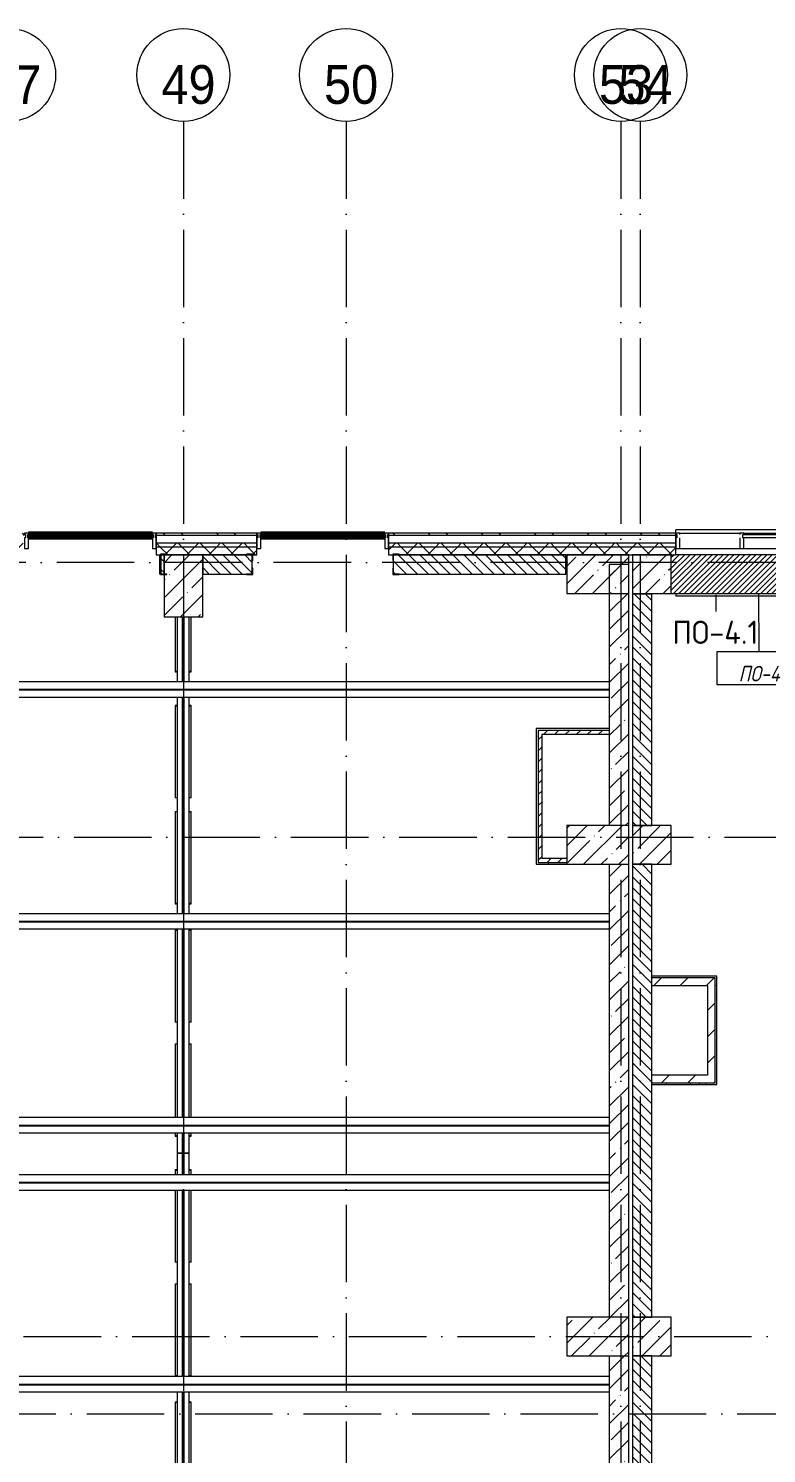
# Model space of a CAD drawing. Header units: millimetres. Extents: x -6467 to 106027, y -7090 to 195095.
# Drawn here: x 67059 to 76588, y 176682 to 195095 of the extents above; entities that cross this region are included whole.
import ezdxf

# ---------------------------------------------------------------- set-up
doc = ezdxf.new("R2010")
doc.units = ezdxf.units.MM
doc.linetypes.add('50_200_ШТРИХ_1Т_ш5_п1_п1_', pattern=[1400, 1000, -200, 0, -200])
for name, color, linetype, lineweight in [('A-DETL-1', 7, 'Continuous', 50), ('A-FLOR', 7, 'Continuous', 9), ('A-FLOR-IDEN', 7, 'Continuous', 9), ('A-GLAZ', 7, 'Continuous', 5), ('A-GLAZ-CWMG', 7, 'Continuous', 9), ('A-GLAZ-CWMG-1', 7, 'Continuous', 20), ('A-WALL', 7, 'Continuous', 5), ('A-WALL-FNSH-1', 7, 'Continuous', 5), ('A-WALL-IDEN', 7, 'Continuous', 9), ('I-WALL', 7, 'Continuous', 5), ('S-BEAM', 7, 'Continuous', 9), ('S-BEAM-1', 7, 'Continuous', 5), ('S-COLS', 7, 'Continuous', 9), ('S-COLS-1', 7, 'Continuous', 5)]:
    doc.layers.add(name, color=color, linetype=linetype, lineweight=lineweight)
for name, color, linetype, lineweight, true_color in [('A-FLOR-PATT-1', 7, 'Continuous', 5, 0xd61c12), ('A-GENM-1', 7, 'Continuous', 9, 0xaaaaaa), ('A-GENM-2', 7, 'Continuous', 20, 0xaaaaaa), ('A-WALL-2', 7, 'Continuous', 5, 0xaaaaaa), ('I-WALL-1', 7, 'Continuous', 5, 0x787878), ('Оси-1', 7, 'Continuous', 20, 0xaaaaaa), ('Оси-2', 7, 'Continuous', 9, 0xaaaaaa), ('Оси-3', 7, '50_200_ШТРИХ_1Т_ш5_п1_п1_', 9, 0xaaaaaa)]:
    doc.layers.add(name, color=color, linetype=linetype, lineweight=lineweight, true_color=true_color)
doc.styles.add('Arial', font='arial.ttf', dxfattribs={"width": 0.9, "height": 500})
doc.styles.add('GOST Common', font='', dxfattribs={"height": 300})
doc.styles.add('GOST Common_I', font='', dxfattribs={"width": 0.9, "height": 200})
doc.styles.get('GOST Common').set_extended_font_data('GOST Common')
doc.styles.get('GOST Common_I').set_extended_font_data('GOST Common', italic=True)
pattern_1 = [(45, (109.45, 102614.03), (-141.42136, 141.42136), []), (135, (109.45, 102614.03), (-141.42136, -141.42136), [])]
pattern_2 = [(45, (109.45, 102614.03), (-228.0985, 228.0985), []), (45, (337.55, 102614.03), (-228.0985, 228.0985), [403.225, -80.645, 6.706, -73.939])]
pattern_3 = [(135, (109.45, 102614.03), (-70.71068, -70.71068), [])]
pattern_4 = [(45, (109.45, 102614.03), (-70.71068, 70.71068), [])]
pattern_5 = [(0, (109.45, 102614.03), (406.4, 101.6), [6.706, -298.094, 6.706, -298.094, -1625.6]), (0, (109.45, 102614.03), (406.4, 101.6), [-609.6, 6.706, -602.894, 6.706, -298.094, -711.2]), (0, (109.45, 102614.03), (406.4, 101.6), [-1524, 6.706, -196.494, 6.706, -501.294]), (120, (261.85, 102664.83), (-291.18818, 301.15272), [6.706, -298.094, 6.706, -298.094, -1625.6]), (120, (261.85, 102664.83), (-291.18818, 301.15272), [-609.6, 6.706, -602.894, 6.706, -298.094, -711.2]), (120, (261.85, 102664.83), (-291.18818, 301.15272), [-1524, 6.706, -196.494, 6.706, -501.294]), (240, (312.65, 102868.03), (-115.21182, -402.75272), [6.706, -298.094, 6.706, -298.094, -1625.6]), (240, (312.65, 102868.03), (-115.21182, -402.75272), [-609.6, 6.706, -602.894, 6.706, -298.094, -711.2]), (240, (312.65, 102868.03), (-115.21182, -402.75272), [-1524, 6.706, -196.494, 6.706, -501.294])]
pattern_6 = [(45, (109.45, 102614.03), (-169.70563, 169.70563), [])]

# ---------------------------------------------------------------- blocks, each defined once
blk = doc.blocks.new('250_Двутавр типа Ш _АСТО 20-93__НесКаркас_Балка_ - 30Ш2-29127591-АИ_План этажа Радиаторы_3')
at = {"layer": 'S-BEAM'}
for p, q in [((-12100, 100.5), (11900, 100.5)), ((-12100, -100.5), (11900, -100.5))]:
    blk.add_line(p, q, dxfattribs=at)
at = {"layer": 'S-BEAM-1'}
for p, q in [((11900, 4.5), (-12100, 4.5)), ((11900, -4.5), (-12100, -4.5))]:
    blk.add_line(p, q, dxfattribs=at)
blk = doc.blocks.new('250_Двутавр типа Ш _АСТО 20-93__НесКаркас_Балка_ - 30Ш2-29127592-АИ_План этажа Радиаторы_3')
at = {"layer": 'S-BEAM'}
for p, q in [((-12100, 100.5), (11900, 100.5)), ((-12100, -100.5), (11900, -100.5))]:
    blk.add_line(p, q, dxfattribs=at)
at = {"layer": 'S-BEAM-1'}
for p, q in [((11900, 4.5), (-12100, 4.5)), ((11900, -4.5), (-12100, -4.5))]:
    blk.add_line(p, q, dxfattribs=at)
blk = doc.blocks.new('250_Двутавр типа Ш _АСТО 20-93__НесКаркас_Балка_ - 30Ш2-29127593-АИ_План этажа Радиаторы_3')
at = {"layer": 'S-BEAM'}
for p, q in [((-12100, 100.5), (11900, 100.5)), ((-12100, -100.5), (11900, -100.5))]:
    blk.add_line(p, q, dxfattribs=at)
at = {"layer": 'S-BEAM-1'}
for p, q in [((11900, 4.5), (-12100, 4.5)), ((11900, -4.5), (-12100, -4.5))]:
    blk.add_line(p, q, dxfattribs=at)
blk = doc.blocks.new('250_Двутавр типа Ш _АСТО 20-93__НесКаркас_Балка_ - 30Ш2-29127594-АИ_План этажа Радиаторы_3')
at = {"layer": 'S-BEAM-1'}
for p, q in [((11900, 4.5), (-12100, 4.5)), ((11900, -4.5), (-12100, -4.5))]:
    blk.add_line(p, q, dxfattribs=at)
blk = doc.blocks.new('250_Двутавр типа Ш _АСТО 20-93__НесКаркас_Балка_ - 30Ш2-29127595-АИ_План этажа Радиаторы_3')
at = {"layer": 'S-BEAM'}
for p, q in [((-12100, 100.5), (11900, 100.5)), ((-12100, -100.5), (11900, -100.5))]:
    blk.add_line(p, q, dxfattribs=at)
at = {"layer": 'S-BEAM-1'}
for p, q in [((11900, 4.5), (-12100, 4.5)), ((11900, -4.5), (-12100, -4.5))]:
    blk.add_line(p, q, dxfattribs=at)
blk = doc.blocks.new('Ферма23 - Ферма-21405255-АИ_План этажа Радиаторы_3')
at = {"layer": 'S-BEAM'}
for p, q in [((68845, 84881), (68845, 84173)), ((68875, 84040), (68875, 84881)), ((68940, 84040), (68940, 84881)), ((68945, 84040), (68945, 84881)), ((68950, 84881), (68950, 84040)), ((68955, 84881), (68955, 84040)), ((69020, 84881), (69020, 84040)), ((69050, 84173), (69050, 84881)), ((68845, 84173), (68845, 84169)), ((68875, 84173), (68845, 84173)), ((68845, 84169), (68875, 84169)), ((68950, 84226), (68945, 84226)), ((69050, 84173), (69020, 84173)), ((69020, 84169), (69050, 84169)), ((69050, 84169), (69050, 84173)), ((68875, 81043), (68875, 83839)), ((68940, 81043), (68940, 83839)), ((68945, 81043), (68945, 83839)), ((68950, 83839), (68950, 81043)), ((68955, 83839), (68955, 81043)), ((69020, 83839), (69020, 81043)), ((68875, 83733), (68845, 83733)), ((68845, 83733), (68845, 83730)), ((68845, 83730), (68875, 83730)), ((68845, 83730), (68845, 82540)), ((68950, 83676), (68945, 83676)), ((69050, 83733), (69020, 83733)), ((69020, 83730), (69050, 83730)), ((69050, 83730), (69050, 83733)), ((69050, 82540), (69050, 83730)), ((68950, 82726), (68945, 82726)), ((68875, 82540), (68845, 82540)), ((69050, 82540), (69020, 82540)), ((68845, 82362), (68875, 82362)), ((68845, 82362), (68845, 81173)), ((69020, 82362), (69050, 82362)), ((69050, 81173), (69050, 82362)), ((68950, 82176), (68945, 82176)), ((68950, 81276), (68945, 81276)), ((68845, 81173), (68845, 81169)), ((68875, 81173), (68845, 81173)), ((68845, 81169), (68875, 81169)), ((69050, 81173), (69020, 81173)), ((69020, 81169), (69050, 81169)), ((69050, 81169), (69050, 81173)), ((68875, 80833), (68845, 80833)), ((68845, 80833), (68845, 80830)), ((68875, 78408), (68875, 80842)), ((68940, 78408), (68940, 80842)), ((68945, 78408), (68945, 80842)), ((68950, 80842), (68950, 78408)), ((68955, 80842), (68955, 78408)), ((69020, 80842), (69020, 78408)), ((69050, 80833), (69020, 80833)), ((69050, 80830), (69050, 80833)), ((68845, 80830), (68875, 80830)), ((68845, 80830), (68845, 79640)), ((68950, 80726), (68945, 80726)), ((69020, 80830), (69050, 80830)), ((69050, 79640), (69050, 80830)), ((68950, 79776), (68945, 79776)), ((68875, 79640), (68845, 79640)), ((69050, 79640), (69020, 79640)), ((68845, 79362), (68875, 79362)), ((68845, 79362), (68845, 78408)), ((69020, 79362), (69050, 79362)), ((69050, 78408), (69050, 79362)), ((68950, 79226), (68945, 79226)), ((68845, 78207), (68845, 78173)), ((68845, 78173), (68845, 78169)), ((68875, 78173), (68845, 78173)), ((68845, 78169), (68875, 78169)), ((68875, 77951), (68875, 78207)), ((68940, 77952), (68940, 78207)), ((68945, 77952), (68945, 78207)), ((68950, 78207), (68950, 77952)), ((68955, 78207), (68955, 77952)), ((69020, 78207), (69020, 77951)), ((69050, 78173), (69020, 78173)), ((69020, 78169), (69050, 78169)), ((69050, 78173), (69050, 78207)), ((69050, 78169), (69050, 78173)), ((68940, 77951), (68875, 77951)), ((68875, 77951), (68940, 77951)), ((68875, 77669), (68875, 77951)), ((68945, 77952), (68940, 77952)), ((68940, 77952), (68940, 77951)), ((68940, 77951), (68945, 77951)), ((68945, 77951), (68940, 77951)), ((68940, 77951), (68940, 77951)), ((68940, 77951), (68945, 77951)), ((68940, 77669), (68940, 77951)), ((68940, 77951), (68945, 77951)), ((68945, 77951), (68940, 77951)), ((68945, 77669), (68945, 77951)), ((68955, 77952), (68950, 77952)), ((68950, 77951), (68955, 77951)), ((68955, 77951), (68950, 77951)), ((68950, 77951), (68950, 77669)), ((68950, 77951), (68955, 77951)), ((68950, 77951), (68955, 77951)), ((68955, 77951), (68950, 77951)), ((68955, 77951), (68955, 77952)), ((68955, 77951), (68955, 77951)), ((68955, 77951), (69020, 77951)), ((68955, 77951), (68955, 77669)), ((69020, 77951), (68955, 77951)), ((69020, 77951), (69020, 77669)), ((68875, 77733), (68845, 77733)), ((68845, 77733), (68845, 77730)), ((68845, 77730), (68875, 77730)), ((68845, 77730), (68845, 77669)), ((69050, 77733), (69020, 77733)), ((69020, 77730), (69050, 77730)), ((69050, 77730), (69050, 77733)), ((69050, 77669), (69050, 77730)), ((68845, 77468), (68845, 76540)), ((68875, 75062), (68875, 77468)), ((68940, 75062), (68940, 77468)), ((68945, 75062), (68945, 77468)), ((68950, 77468), (68950, 75062)), ((68955, 77468), (68955, 75062)), ((69020, 77468), (69020, 75062)), ((69050, 76540), (69050, 77468)), ((68945, 76676), (68950, 76676)), ((68875, 76540), (68845, 76540)), ((69050, 76540), (69020, 76540)), ((68845, 76262), (68875, 76262)), ((68845, 76262), (68845, 75073)), ((69020, 76262), (69050, 76262)), ((69050, 75073), (69050, 76262)), ((68945, 76126), (68950, 76126)), ((68945, 75176), (68950, 75176)), ((68845, 75073), (68845, 75069)), ((68875, 75073), (68845, 75073)), ((68845, 75069), (68875, 75069)), ((69050, 75073), (69020, 75073)), ((69020, 75069), (69050, 75069)), ((69050, 75069), (69050, 75073)), ((68875, 72049), (68875, 74861)), ((68940, 72049), (68940, 74861)), ((68945, 72049), (68945, 74861)), ((68950, 74861), (68950, 72049)), ((68955, 74861), (68955, 72049)), ((69020, 74861), (69020, 72049)), ((68875, 74733), (68845, 74733)), ((68845, 74733), (68845, 74730)), ((68845, 74730), (68875, 74730)), ((68845, 74730), (68845, 73540)), ((68945, 74626), (68950, 74626)), ((69050, 74733), (69020, 74733)), ((69020, 74730), (69050, 74730)), ((69050, 74730), (69050, 74733)), ((69050, 73540), (69050, 74730)), ((68945, 73726), (68950, 73726)), ((68875, 73540), (68845, 73540)), ((69050, 73540), (69020, 73540)), ((68845, 73362), (68875, 73362)), ((68845, 73362), (68845, 72173)), ((69020, 73362), (69050, 73362)), ((69050, 72173), (69050, 73362)), ((68945, 73176), (68950, 73176)), ((68945, 72226), (68950, 72226)), ((68845, 72173), (68845, 72169)), ((68875, 72173), (68845, 72173)), ((68845, 72169), (68875, 72169)), ((69050, 72173), (69020, 72173)), ((69020, 72169), (69050, 72169)), ((69050, 72169), (69050, 72173)), ((68875, 70681), (68875, 71848)), ((68940, 70681), (68940, 71848)), ((68945, 70681), (68945, 71848)), ((68950, 71848), (68950, 70681)), ((68955, 71848), (68955, 70681)), ((69020, 71848), (69020, 70681)), ((68875, 71733), (68845, 71733)), ((68845, 71733), (68845, 71730)), ((68845, 71730), (68875, 71730)), ((68845, 71730), (68845, 70681)), ((68945, 71676), (68950, 71676)), ((69050, 71733), (69020, 71733)), ((69020, 71730), (69050, 71730)), ((69050, 71730), (69050, 71733)), ((69050, 70681), (69050, 71730)), ((68945, 70776), (68950, 70776))]:
    blk.add_line(p, q, dxfattribs=at)
blk = doc.blocks.new('Прямоугольный импост - Импост структурный с накладкой - 180мм-22437111-АИ_План этажа Радиаторы_3')
at = {"layer": 'A-GLAZ-CWMG-1'}
for p, q in [((-50, 0), (-50, 17)), ((-50, 17), (0, 17)), ((0, 0), (-10, 0)), ((-10, 0), (-10, -40)), ((0, 17), (0, 0)), ((-50, -180), (-50, -40)), ((0, -180), (-50, -180)), ((-10, -40), (0, -40)), ((0, -40), (0, -180))]:
    blk.add_line(p, q, dxfattribs=at)
blk = doc.blocks.new('Прямоугольный импост - Импост структурный с накладкой - 180мм-22071093-АИ_План этажа Радиаторы_3')
at = {"layer": 'A-GLAZ-CWMG'}
for p, q in [((49825, 55111), (49050, 55111)), ((49825, 54931), (49050, 54931)), ((49825, 54914), (49050, 54914))]:
    blk.add_line(p, q, dxfattribs=at)
blk = doc.blocks.new('Прямоугольный импост - Импост структурный с накладкой - 180мм-V176-АИ_План этажа Радиаторы_3')
at = {"layer": 'A-GLAZ-CWMG'}
for p, q in [((6638, 55111), (5863, 55111)), ((6638, 54914), (5863, 54914))]:
    blk.add_line(p, q, dxfattribs=at)
blk = doc.blocks.new('Прямоугольный импост - Импост структурный с накладкой - 180мм-V179-АИ_План этажа Радиаторы_3')
at = {"layer": 'A-GLAZ-CWMG-1'}
for p, q in [((-25, 0), (-25, 17)), ((-25, 17), (25, 17)), ((-15, 0), (-25, 0)), ((-15, -40), (-15, 0)), ((25, 17), (25, 0)), ((-25, -180), (-25, -40)), ((-25, -40), (-15, -40)), ((25, -180), (-25, -180)), ((25, -40), (25, -180))]:
    blk.add_line(p, q, dxfattribs=at)
blk = doc.blocks.new('Прямоугольный импост - Импост структурный с накладкой - 180мм-22887934-АИ_План этажа Радиаторы_3')
at = {"layer": 'A-GLAZ-CWMG-1'}
for p, q in [((0, 17), (-50, 17)), ((-50, 17), (-50, 0)), ((-50, 0), (-40, 0)), ((-40, 0), (-40, -40)), ((-10, -40), (-10, 0)), ((-10, 0), (0, 0)), ((0, 0), (0, 17)), ((-40, -40), (-50, -40)), ((-50, -40), (-50, -180)), ((-50, -180), (0, -180)), ((0, -40), (-10, -40)), ((0, -180), (0, -40))]:
    blk.add_line(p, q, dxfattribs=at)
blk = doc.blocks.new('Прямоугольный импост - Импост структурный с накладкой - 180мм-22888003-АИ_План этажа Радиаторы_3')
at = {"layer": 'A-GLAZ-CWMG-1'}
for p, q in [((-50, 0), (-50, 17)), ((-50, 17), (0, 17)), ((-40, 0), (-50, 0)), ((-40, -40), (-40, 0)), ((0, 0), (-10, 0)), ((-10, 0), (-10, -40)), ((0, 17), (0, 0)), ((-50, -180), (-50, -40)), ((-50, -40), (-40, -40)), ((0, -180), (-50, -180)), ((-10, -40), (0, -40)), ((0, -40), (0, -180))]:
    blk.add_line(p, q, dxfattribs=at)
blk = doc.blocks.new('BSC_Колонна _Прямоугольная - 500х800-V234-АИ_План этажа Радиаторы_3')
at = {"layer": 'S-COLS-1'}
h = blk.add_hatch(dxfattribs=at)
h.set_pattern_fill('FP_184', color=256, style=0, pattern_type=2)
h.set_pattern_definition([(315, (-81931.04, 74300), (228.0985, 228.0985), []), (315, (-81931.04, 74071.9), (228.0985, 228.0985), [403.225, -80.645, 6.706, -73.939])])
h.paths.add_polyline_path([(-250, 400), (-250, -400), (250, -400), (250, 400), (77, 400)])
for p, q in [((250, 400), (-250, 400)), ((-250, 400), (-250, -400)), ((250, -400), (250, 400)), ((-250, -400), (250, -400))]:
    blk.add_line(p, q, dxfattribs=at)
blk = doc.blocks.new('BSC_Колонна _Прямоугольная - 500х800-V235-АИ_План этажа Радиаторы_3')
at = {"layer": 'S-COLS-1'}
h = blk.add_hatch(dxfattribs=at)
h.set_pattern_fill('FP_185', color=256, style=0, pattern_type=2)
h.set_pattern_definition([(315, (-75581.04, 74300), (228.0985, 228.0985), []), (315, (-75581.04, 74071.9), (228.0985, 228.0985), [403.225, -80.645, 6.706, -73.939])])
h.paths.add_polyline_path([(-250, 400), (-250, -400), (250, -400), (250, 400)])
for p, q in [((250, 400), (-250, 400)), ((-250, 400), (-250, -400)), ((250, -400), (250, 400)), ((-250, -400), (250, -400))]:
    blk.add_line(p, q, dxfattribs=at)
blk = doc.blocks.new('Фахверк _газобетон торцы_599 - Фахверк _газобетон торцы_-25582841-АИ_План этажа Радиаторы_3')
at = {"layer": 'A-GENM-2'}
for p, q in [((89406, 11135), (89325, 11135)), ((89325, 11135), (89325, 11129)), ((89325, 11129), (89400, 11129)), ((89400, 11129), (89400, 11054)), ((89400, 11054), (89406, 11054)), ((89406, 11054), (89406, 11135)), ((89400, 10879), (89325, 10879)), ((89325, 10879), (89325, 10873)), ((89325, 10873), (89406, 10873)), ((89400, 10954), (89400, 10879)), ((89406, 10954), (89400, 10954)), ((89406, 10873), (89406, 10954))]:
    blk.add_line(p, q, dxfattribs=at)
blk = doc.blocks.new('Фахверк _газобетон торцы_600 - Фахверк _газобетон торцы_-25582861-АИ_План этажа Радиаторы_3')
at = {"layer": 'A-GENM-2'}
for p, q in [((89406, 156989), (89325, 156989)), ((89325, 156989), (89325, 156983)), ((89325, 156983), (89400, 156983)), ((89400, 156983), (89400, 156908)), ((89400, 156908), (89406, 156908)), ((89406, 156908), (89406, 156989)), ((89400, 156733), (89325, 156733)), ((89325, 156733), (89325, 156727)), ((89325, 156727), (89406, 156727)), ((89406, 156808), (89400, 156808)), ((89400, 156808), (89400, 156733)), ((89406, 156727), (89406, 156808))]:
    blk.add_line(p, q, dxfattribs=at)
blk = doc.blocks.new('Фахверк _газобетон торцы_601 - Фахверк _газобетон торцы_-25582881-АИ_План этажа Радиаторы_3')
at = {"layer": 'A-GENM-2'}
for p, q in [((89406, 11135), (89325, 11135)), ((89325, 11135), (89325, 11129)), ((89325, 11129), (89400, 11129)), ((89400, 11129), (89400, 11054)), ((89400, 11054), (89406, 11054)), ((89406, 11054), (89406, 11135)), ((89400, 10879), (89325, 10879)), ((89325, 10879), (89325, 10873)), ((89325, 10873), (89406, 10873)), ((89400, 10954), (89400, 10879)), ((89406, 10954), (89400, 10954)), ((89406, 10873), (89406, 10954))]:
    blk.add_line(p, q, dxfattribs=at)
blk = doc.blocks.new('Отлив_СКБ - Отлив витража-V317-АИ_План этажа Радиаторы_3')
at = {"layer": 'A-GLAZ'}
for p, q in [((0, 57), (0, 100)), ((1700, 100), (0, 100)), ((0, 2), (10, 2)), ((865, 2), (1660, 2)), ((1690, 2), (1700, 2)), ((1700, 100), (1700, 57)), ((1650, 0), (875, 0))]:
    blk.add_line(p, q, dxfattribs=at)
blk = doc.blocks.new('Ось сетки - Круг_Ø6_00__ISO-2_5_0_9K_-17386508-АИ_План этажа Радиаторы_3')
at = {"layer": 'Оси-1'}
blk.add_circle((0, 0), 3, dxfattribs=at)
blk = doc.blocks.new('AAR_СКБ_Марка_Перекрытия_1 мм - Марка пола-27961726-АИ_План этажа Радиаторы_3')
at = {"layer": 'A-FLOR-IDEN'}
for p, q in [((2.723, 2.101), (-2.69, 2.101)), ((-2.69, 2.101), (-2.69, 0)), ((2.723, 0), (2.723, 2.101)), ((-2.69, 0), (2.723, 0))]:
    blk.add_line(p, q, dxfattribs=at)

msp = doc.modelspace()

# ---------------------------------------------------------------- hatches: boundary and pattern name
at = {"layer": 'A-FLOR-PATT-1'}
h = msp.add_hatch(dxfattribs=at)
h.set_pattern_fill('FP_342', color=256, style=0, pattern_type=2)
h.set_pattern_definition([(45, (76484.45, 188044.9), (-35.3553, 35.3553), [])])
h.paths.add_polyline_path([(77609, 187795), (77609, 188045), (77254, 188045), (77254, 188039), (77173, 188039), (77173, 188120), (77179, 188120), (77179, 188220), (77173, 188220), (77173, 188295), (75359, 188295), (75359, 187795), (77313, 187795)])
at = {"layer": 'A-WALL'}
h = msp.add_hatch(dxfattribs=at)
h.set_pattern_fill('FP_122', color=256, style=0, pattern_type=2)
h.set_pattern_definition(pattern_1)
h.paths.add_polyline_path([(101459, 188395), (101509, 188395), (101509, 188445), (94733, 188445), (94733, 188395), (100471, 188395)])
h.paths.add_polyline_path([(92200, 188395), (93883, 188395), (93883, 188445), (91594, 188445), (91594, 188395)])
h.paths.add_polyline_path([(89894, 188395), (89894, 188445), (88699, 188445), (88699, 188395), (89719, 188395)])
h.paths.add_polyline_path([(85804, 188395), (86999, 188395), (86999, 188445), (85804, 188445)])
h.paths.add_polyline_path([(83930, 188395), (84104, 188395), (84104, 188445), (82909, 188445), (82909, 188395), (83103, 188395)])
h.paths.add_polyline_path([(78314, 188395), (78314, 188445), (77119, 188445), (77119, 188395), (78140, 188395)])
h.paths.add_polyline_path([(80621, 188395), (81209, 188395), (81209, 188445), (80014, 188445), (80014, 188395)])
h.paths.add_polyline_path([(75419, 188395), (75419, 188445), (71709, 188445), (71709, 188395), (74832, 188395)])
h.paths.add_polyline_path([(69869, 188395), (70009, 188395), (70009, 188445), (68709, 188445), (68709, 188395), (69042, 188395)])
h.paths.add_polyline_path([(65709, 188395), (67009, 188395), (67009, 188445), (65709, 188445)])
h.paths.add_polyline_path([(64009, 188395), (64009, 188445), (62709, 188445), (62709, 188395), (63253, 188395)])
h.paths.add_polyline_path([(61009, 188395), (61009, 188445), (59709, 188445), (59709, 188395), (60771, 188395)])
h.paths.add_polyline_path([(56709, 188395), (58009, 188395), (58009, 188445), (56709, 188445)])
h.paths.add_polyline_path([(55009, 188395), (55009, 188445), (53709, 188445), (53709, 188395), (54155, 188395)])
h.paths.add_polyline_path([(50847, 188395), (52009, 188395), (52009, 188445), (50209, 188445), (50209, 188395), (50309, 188395)])
h = msp.add_hatch(dxfattribs=at)
h.set_pattern_fill('FP_122', color=256, style=0, pattern_type=2)
h.set_pattern_definition(pattern_1)
h.paths.add_polyline_path([(101359, 188295), (101459, 188295), (101459, 188395), (94733, 188395), (94733, 188295), (100471, 188295)])
h.paths.add_polyline_path([(93609, 188295), (93883, 188295), (93883, 188395), (91594, 188395), (91594, 188295), (93109, 188295)])
h.paths.add_polyline_path([(89894, 188295), (89894, 188395), (88699, 188395), (88699, 188295), (89719, 188295)])
h.paths.add_polyline_path([(85804, 188295), (86999, 188295), (86999, 188395), (85804, 188395)])
h.paths.add_polyline_path([(84104, 188295), (84104, 188395), (82909, 188395), (82909, 188295), (83930, 188295)])
h.paths.add_polyline_path([(81209, 188295), (81209, 188395), (80014, 188395), (80014, 188295), (80621, 188295)])
h.paths.add_polyline_path([(78314, 188295), (78314, 188395), (77119, 188395), (77119, 188295), (78140, 188295)])
h.paths.add_polyline_path([(75419, 188295), (75419, 188395), (71709, 188395), (71709, 188295), (74832, 188295)])
h.paths.add_polyline_path([(68709, 188295), (70009, 188295), (70009, 188395), (68709, 188395)])
h.paths.add_polyline_path([(65734, 188295), (67009, 188295), (67009, 188395), (65709, 188395), (65709, 188295)])
h.paths.add_polyline_path([(64009, 188295), (64009, 188395), (62709, 188395), (62709, 188295), (63253, 188295)])
h.paths.add_polyline_path([(59709, 188295), (61009, 188295), (61009, 188395), (59709, 188395)])
h.paths.add_polyline_path([(58009, 188295), (58009, 188395), (56709, 188395), (56709, 188295), (57463, 188295)])
h.paths.add_polyline_path([(55009, 188295), (55009, 188395), (53709, 188395), (53709, 188295), (54155, 188295)])
h.paths.add_polyline_path([(51109, 188295), (52009, 188295), (52009, 188395), (50309, 188395), (50309, 188295), (51109, 188295)])
h = msp.add_hatch(dxfattribs=at)
h.set_pattern_fill('FP_1', color=256, style=0, pattern_type=2)
h.set_pattern_definition(pattern_2)
h.paths.add_polyline_path([(74559, 184795), (74809, 184795), (74809, 188170), (74559, 188170), (74559, 185975)])
h = msp.add_hatch(dxfattribs=at)
h.set_pattern_fill('FP_1', color=256, style=0, pattern_type=2)
h.set_pattern_definition(pattern_2)
h.paths.add_polyline_path([(74809, 178445), (74809, 184295), (74559, 184295), (74559, 178445)])
h = msp.add_hatch(dxfattribs=at)
h.set_pattern_fill('FP_1', color=256, style=0, pattern_type=2)
h.set_pattern_definition(pattern_2)
h.paths.add_polyline_path([(74559, 172995), (74809, 172995), (74809, 177945), (74559, 177945), (74559, 173372)])
at = {"layer": 'A-WALL-2'}
h = msp.add_hatch(dxfattribs=at)
h.set_pattern_fill('FP_121', color=256, style=0, pattern_type=2)
h.set_pattern_definition([(135, (109.45, 102614.03), (-342.1478, -342.1478), []), (135, (337.55, 102614.03), (-342.1478, -342.1478), [])])
h.paths.add_polyline_path([(101609, 188545), (101636, 188545), (101636, 188572), (94733, 188572), (94733, 188545), (100471, 188545)])
h.paths.add_polyline_path([(89894, 188545), (89894, 188572), (88699, 188572), (88699, 188545), (89719, 188545)])
h.paths.add_polyline_path([(91594, 188545), (93883, 188545), (93883, 188572), (91594, 188572)])
h.paths.add_polyline_path([(86411, 188545), (86999, 188545), (86999, 188572), (85804, 188572), (85804, 188545)])
h.paths.add_polyline_path([(80014, 188545), (81209, 188545), (81209, 188572), (80014, 188572)])
h.paths.add_polyline_path([(84104, 188545), (84104, 188572), (82909, 188572), (82909, 188545), (83930, 188545)])
h.paths.add_polyline_path([(78314, 188545), (78314, 188572), (77119, 188572), (77119, 188545), (78140, 188545)])
h.paths.add_polyline_path([(75419, 188545), (75419, 188572), (71709, 188572), (71709, 188545), (74832, 188545)])
h.paths.add_polyline_path([(69869, 188545), (70009, 188545), (70009, 188572), (68709, 188572), (68709, 188545), (69042, 188545)])
h.paths.add_polyline_path([(64009, 188545), (64009, 188572), (62709, 188572), (62709, 188545), (63253, 188545)])
h.paths.add_polyline_path([(65734, 188545), (67009, 188545), (67009, 188572), (65709, 188572), (65709, 188545)])
h.paths.add_polyline_path([(60771, 188545), (61009, 188545), (61009, 188572), (59709, 188572), (59709, 188545)])
h.paths.add_polyline_path([(56709, 188545), (58009, 188545), (58009, 188572), (56709, 188572)])
h.paths.add_polyline_path([(54155, 188545), (55009, 188545), (55009, 188572), (53709, 188572), (53709, 188545)])
h.paths.add_polyline_path([(50059, 188545), (52009, 188545), (52009, 188572), (50059, 188572)])
at = {"layer": 'I-WALL'}
h = msp.add_hatch(dxfattribs=at)
h.set_pattern_fill('FP_2', color=256, style=0, pattern_type=2)
h.set_pattern_definition(pattern_3)
h.paths.add_polyline_path([(69869, 188045), (69949, 188045), (69949, 188295), (69309, 188295), (69309, 188045)])
h.paths.add_polyline_path([(68809, 188045), (68809, 188295), (68769, 188295), (68769, 188045)])
h = msp.add_hatch(dxfattribs=at)
h.set_pattern_fill('FP_2', color=256, style=0, pattern_type=2)
h.set_pattern_definition(pattern_3)
h.paths.add_polyline_path([(71769, 188045), (73999, 188045), (73999, 188295), (71769, 188295)])
h = msp.add_hatch(dxfattribs=at)
h.set_pattern_fill('FP_2', color=256, style=0, pattern_type=2)
h.set_pattern_definition(pattern_3)
h.paths.add_polyline_path([(75109, 173005), (75109, 177945), (74859, 177945), (74859, 173005)])
h.paths.add_polyline_path([(75109, 178445), (75109, 184295), (74859, 184295), (74859, 178445)])
h.paths.add_polyline_path([(74859, 184795), (75109, 184795), (75109, 187785), (74859, 187785), (74859, 186028)])
h = msp.add_hatch(dxfattribs=at)
h.set_pattern_fill('FP_5', color=256, style=0, pattern_type=2)
h.set_pattern_definition(pattern_4)
h.paths.add_polyline_path([(73690, 184370), (73690, 186025), (73640, 186025), (73640, 184370)])
h = msp.add_hatch(dxfattribs=at)
h.set_pattern_fill('FP_5', color=256, style=0, pattern_type=2)
h.set_pattern_definition(pattern_4)
h.paths.add_polyline_path([(73690, 185975), (74559, 185975), (74559, 186025), (73690, 186025)])
h = msp.add_hatch(dxfattribs=at)
h.set_pattern_fill('FP_5', color=256, style=0, pattern_type=2)
h.set_pattern_definition(pattern_4)
h.paths.add_polyline_path([(73640, 184320), (74009, 184320), (74009, 184370), (73640, 184370)])
h = msp.add_hatch(dxfattribs=at)
h.set_pattern_fill('FP_4', color=256, style=0, pattern_type=2)
h.set_pattern_definition(pattern_6)
h.paths.add_polyline_path([(75827, 182730), (75927, 182730), (75927, 182830), (75109, 182830), (75109, 182730), (75659, 182730)])
h = msp.add_hatch(dxfattribs=at)
h.set_pattern_fill('FP_4', color=256, style=0, pattern_type=2)
h.set_pattern_definition(pattern_6)
h.paths.add_polyline_path([(75927, 181470), (75927, 182730), (75827, 182730), (75827, 181470)])
h = msp.add_hatch(dxfattribs=at)
h.set_pattern_fill('FP_4', color=256, style=0, pattern_type=2)
h.set_pattern_definition(pattern_6)
h.paths.add_polyline_path([(75109, 181470), (75827, 181470), (75827, 181570), (75109, 181570)])
at = {"layer": 'I-WALL-1'}
h = msp.add_hatch(dxfattribs=at)
h.set_pattern_fill('FP_3', color=256, style=0, pattern_type=2)
h.set_pattern_definition(pattern_5)
h.paths.add_polyline_path([(73615, 184320), (73640, 184320), (73640, 186050), (73615, 186050), (73615, 184370)])
h = msp.add_hatch(dxfattribs=at)
h.set_pattern_fill('FP_3', color=256, style=0, pattern_type=2)
h.set_pattern_definition(pattern_5)
h.paths.add_polyline_path([(73640, 186025), (74559, 186025), (74559, 186050), (73640, 186050), (73640, 186028)])
h = msp.add_hatch(dxfattribs=at)
h.set_pattern_fill('FP_3', color=256, style=0, pattern_type=2)
h.set_pattern_definition(pattern_5)
h.paths.add_polyline_path([(73615, 184295), (74009, 184295), (74009, 184320), (73615, 184320)])
h = msp.add_hatch(dxfattribs=at)
h.set_pattern_fill('FP_3', color=256, style=0, pattern_type=2)
h.set_pattern_definition(pattern_5)
h.paths.add_polyline_path([(75927, 182830), (75947, 182830), (75947, 182850), (75109, 182850), (75109, 182830), (75659, 182830)])
h = msp.add_hatch(dxfattribs=at)
h.set_pattern_fill('FP_3', color=256, style=0, pattern_type=2)
h.set_pattern_definition(pattern_5)
h.paths.add_polyline_path([(75947, 181450), (75947, 182830), (75927, 182830), (75927, 181450)])
h = msp.add_hatch(dxfattribs=at)
h.set_pattern_fill('FP_3', color=256, style=0, pattern_type=2)
h.set_pattern_definition(pattern_5)
h.paths.add_polyline_path([(75927, 181450), (75927, 181470), (75109, 181470), (75109, 181450), (75827, 181450)])
at = {"layer": 'S-COLS-1'}
h = msp.add_hatch(dxfattribs=at)
h.set_pattern_fill('FP_1', color=256, style=0, pattern_type=2)
h.set_pattern_definition(pattern_2)
h.paths.add_polyline_path([(68809, 187495), (69309, 187495), (69309, 188295), (68809, 188295), (68809, 188045)])
h = msp.add_hatch(dxfattribs=at)
h.set_pattern_fill('FP_1', color=256, style=0, pattern_type=2)
h.set_pattern_definition(pattern_2)
h.paths.add_polyline_path([(74809, 187795), (74809, 188295), (74009, 188295), (74009, 187795)])
h = msp.add_hatch(dxfattribs=at)
h.set_pattern_fill('FP_1', color=256, style=0, pattern_type=2)
h.set_pattern_definition(pattern_2)
h.paths.add_polyline_path([(75359, 187795), (75359, 188295), (74859, 188295), (74859, 187795)])
h = msp.add_hatch(dxfattribs=at)
h.set_pattern_fill('FP_1', color=256, style=0, pattern_type=2)
h.set_pattern_definition(pattern_2)
h.paths.add_polyline_path([(74859, 184295), (75359, 184295), (75359, 184795), (74859, 184795), (74859, 184622)])
h = msp.add_hatch(dxfattribs=at)
h.set_pattern_fill('FP_1', color=256, style=0, pattern_type=2)
h.set_pattern_definition(pattern_2)
h.paths.add_polyline_path([(75109, 177945), (75359, 177945), (75359, 178445), (74859, 178445), (74859, 177945)])

# ---------------------------------------------------------------- linework, layer by layer
at = {"layer": 'A-DETL-1'}
for p, q in [((67049, 188555), (68669, 188555)), ((68659, 188572), (67059, 188572)), ((70049, 188555), (71669, 188555)), ((71659, 188572), (70059, 188572)), ((68659, 188515), (67059, 188515)), ((71659, 188515), (70059, 188515))]:
    msp.add_line(p, q, dxfattribs=at)
at = {"layer": 'A-FLOR'}
for p, q in [((77119, 188295), (75419, 188295)), ((75359, 187795), (77609, 187795))]:
    msp.add_line(p, q, dxfattribs=at)
at = {"layer": 'A-FLOR-IDEN'}
msp.add_line((76484, 187795), (76488, 187040), dxfattribs=at)
at = {"layer": 'A-WALL'}
for p, q in [((70009, 188545), (68709, 188545)), ((70009, 188445), (68709, 188445)), ((70009, 188395), (68709, 188395)), ((75419, 188545), (71709, 188545)), ((75419, 188445), (71709, 188445)), ((75419, 188395), (71709, 188395)), ((68749, 188295), (68749, 188045)), ((68809, 188295), (68769, 188295)), ((68769, 188295), (68769, 188045)), ((68809, 188045), (68809, 188295)), ((69949, 188295), (69309, 188295)), ((69309, 188295), (69309, 188045)), ((69949, 188045), (69949, 188295)), ((73999, 188295), (71769, 188295)), ((71769, 188295), (71769, 188045)), ((73999, 188045), (73999, 188295)), ((68763, 188045), (68749, 188045)), ((68769, 188045), (68809, 188045)), ((69309, 188045), (69949, 188045)), ((71769, 188045), (73999, 188045)), ((74559, 188170), (74559, 184795)), ((74809, 188170), (74559, 188170)), ((74809, 184795), (74809, 188170)), ((74859, 187785), (74859, 184795)), ((75109, 187785), (74859, 187785)), ((75109, 184795), (75109, 187785)), ((75419, 187795), (75419, 187760)), ((77369, 187760), (75419, 187760)), ((73640, 186025), (73640, 184320)), ((74559, 186025), (73640, 186025)), ((74859, 184795), (75109, 184795)), ((73640, 184320), (74009, 184320)), ((74559, 184295), (74559, 178445)), ((74809, 178445), (74809, 184295)), ((74859, 184295), (74859, 178445)), ((75109, 184295), (74859, 184295)), ((75109, 178445), (75109, 184295)), ((75927, 182830), (75109, 182830)), ((75927, 181470), (75927, 182830)), ((75109, 181470), (75927, 181470)), ((74859, 178445), (75109, 178445)), ((74559, 177945), (74559, 172995)), ((74809, 172995), (74809, 177945)), ((74859, 177945), (74859, 173005)), ((75109, 177945), (74859, 177945)), ((75109, 173005), (75109, 177945))]:
    msp.add_line(p, q, dxfattribs=at)
at = {"layer": 'A-WALL-FNSH-1'}
for p, q in [((70009, 188572), (68709, 188572)), ((68709, 188572), (68709, 188295)), ((70009, 188295), (70009, 188572)), ((75419, 188572), (71709, 188572)), ((71709, 188572), (71709, 188295)), ((75419, 188295), (75419, 188572)), ((68709, 188295), (70009, 188295)), ((71709, 188295), (75419, 188295)), ((73615, 186050), (73615, 184295)), ((74559, 186050), (73615, 186050)), ((73690, 184370), (73690, 185975)), ((73690, 185975), (74559, 185975)), ((74009, 184370), (73690, 184370)), ((73615, 184295), (74009, 184295)), ((75947, 182850), (75109, 182850)), ((75947, 181450), (75947, 182850)), ((75109, 182730), (75827, 182730)), ((75827, 182730), (75827, 181570)), ((75827, 181570), (75109, 181570)), ((75109, 181450), (75947, 181450))]:
    msp.add_line(p, q, dxfattribs=at)
at = {"layer": 'A-WALL-IDEN'}
msp.add_line((75936, 187778), (75936, 187563), dxfattribs=at)
at = {"layer": 'S-BEAM'}
for p, q in [((74559, 180283), (50559, 180283)), ((74559, 180082), (50559, 180082))]:
    msp.add_line(p, q, dxfattribs=at)
at = {"layer": 'S-COLS'}
for p, q in [((68809, 188295), (68809, 188045)), ((69309, 188045), (69309, 188295)), ((75109, 184795), (74859, 184795)), ((74859, 184295), (75109, 184295)), ((75109, 178445), (74859, 178445)), ((74859, 177945), (75109, 177945))]:
    msp.add_line(p, q, dxfattribs=at)
at = {"layer": 'S-COLS-1'}
for p, q in [((69309, 188295), (68809, 188295)), ((74809, 188295), (74009, 188295)), ((74009, 188295), (74009, 187795)), ((74809, 187795), (74809, 188295)), ((75359, 188295), (74859, 188295)), ((74859, 188295), (74859, 187795)), ((75359, 187795), (75359, 188295)), ((68809, 188045), (68809, 187495)), ((69309, 187495), (69309, 188045)), ((74009, 187795), (74809, 187795)), ((74859, 187795), (75359, 187795)), ((68809, 187495), (69309, 187495)), ((74859, 184795), (74859, 184295)), ((75359, 184795), (75109, 184795)), ((75359, 184295), (75359, 184795)), ((75109, 184295), (75359, 184295)), ((74859, 178445), (74859, 177945)), ((75359, 178445), (75109, 178445)), ((75359, 177945), (75359, 178445)), ((75109, 177945), (75359, 177945))]:
    msp.add_line(p, q, dxfattribs=at)
at = {"layer": 'Оси-3'}
for p, q in [((69059, 193895), (69059, 96724)), ((71159, 193895), (71159, 96724)), ((74709, 193895), (74709, 113945)), ((74959, 193895), (74959, 113945)), ((104827, 188195), (-5158, 188195)), ((-5158, 184645), (104827, 184645)), ((48795, 178195), (104827, 178195)), ((37009, 177195), (104827, 177195))]:
    msp.add_line(p, q, dxfattribs=at)

# ---------------------------------------------------------------- block references
at = {"layer": 'A-FLOR-IDEN', "xscale": 199.9999999999999, "yscale": 199.9999999999999, "zscale": 199.9999999999999}
msp.add_blockref('AAR_СКБ_Марка_Перекрытия_1 мм - Марка пола-27961726-АИ_План этажа Радиаторы_3', (76484, 186619), dxfattribs=at)
at = {"layer": 'A-GENM-1', "rotation": 180}
for name, p in [('Фахверк _газобетон торцы_601 - Фахверк _газобетон торцы_-25582881-АИ_План этажа Радиаторы_3', (158169, 199174)), ('Фахверк _газобетон торцы_599 - Фахверк _газобетон торцы_-25582841-АИ_План этажа Радиаторы_3', (161169, 199174))]:
    msp.add_blockref(name, p, dxfattribs=at)
at = {"layer": 'A-GENM-1'}
msp.add_blockref('Фахверк _газобетон торцы_600 - Фахверк _газобетон торцы_-25582861-АИ_План этажа Радиаторы_3', (-19451, 31312), dxfattribs=at)
at = {"layer": 'A-GLAZ'}
msp.add_blockref('Отлив_СКБ - Отлив витража-V317-АИ_План этажа Радиаторы_3', (75419, 188515), dxfattribs=at)
at = {"layer": 'A-GLAZ-CWMG', "extrusion": (0, 0, -1)}
for name, p in [('Прямоугольный импост - Импост структурный с накладкой - 180мм-22888003-АИ_План этажа Радиаторы_3', (-67009, 188555)), ('Прямоугольный импост - Импост структурный с накладкой - 180мм-22888003-АИ_План этажа Радиаторы_3', (-70009, 188555)), ('Прямоугольный импост - Импост структурный с накладкой - 180мм-22437111-АИ_План этажа Радиаторы_3', (-75419, 188555)), ('Прямоугольный импост - Импост структурный с накладкой - 180мм-V179-АИ_План этажа Радиаторы_3', (-76269, 188555))]:
    msp.add_blockref(name, p, dxfattribs=at)
at = {"layer": 'A-GLAZ-CWMG'}
for p in [(68709, 188555), (71709, 188555)]:
    msp.add_blockref('Прямоугольный импост - Импост структурный с накладкой - 180мм-22887934-АИ_План этажа Радиаторы_3', p, dxfattribs=at)
at = {"layer": 'A-GLAZ-CWMG', "rotation": 180}
for name, p in [('Прямоугольный импост - Импост структурный с накладкой - 180мм-V176-АИ_План этажа Радиаторы_3', (82107, 243486)), ('Прямоугольный импост - Импост структурный с накладкой - 180мм-22071093-АИ_План этажа Радиаторы_3', (126119, 243486))]:
    msp.add_blockref(name, p, dxfattribs=at)
at = {"layer": 'S-BEAM'}
msp.add_blockref('Ферма23 - Ферма-21405255-АИ_План этажа Радиаторы_3', (109, 102614), dxfattribs=at)
at = {"layer": 'S-BEAM', "rotation": 180}
for name, p in [('250_Двутавр типа Ш _АСТО 20-93__НесКаркас_Балка_ - 30Ш2-29127591-АИ_План этажа Радиаторы_3', (62459, 186553)), ('250_Двутавр типа Ш _АСТО 20-93__НесКаркас_Балка_ - 30Ш2-29127592-АИ_План этажа Радиаторы_3', (62459, 183557)), ('250_Двутавр типа Ш _АСТО 20-93__НесКаркас_Балка_ - 30Ш2-29127593-АИ_План этажа Радиаторы_3', (62459, 180922)), ('250_Двутавр типа Ш _АСТО 20-93__НесКаркас_Балка_ - 30Ш2-29127595-АИ_План этажа Радиаторы_3', (62459, 177575))]:
    msp.add_blockref(name, p, dxfattribs=at)
at = {"layer": 'S-BEAM-1', "rotation": 180}
msp.add_blockref('250_Двутавр типа Ш _АСТО 20-93__НесКаркас_Балка_ - 30Ш2-29127594-АИ_План этажа Радиаторы_3', (62459, 180183), dxfattribs=at)
at = {"layer": 'S-COLS', "rotation": 89.9999999999999}
for name, p in [('BSC_Колонна _Прямоугольная - 500х800-V234-АИ_План этажа Радиаторы_3', (74409, 184545)), ('BSC_Колонна _Прямоугольная - 500х800-V235-АИ_План этажа Радиаторы_3', (74409, 178195))]:
    msp.add_blockref(name, p, dxfattribs=at)
at = {"layer": 'Оси-1', "xscale": 199.9999999999999, "yscale": 199.9999999999999, "zscale": 199.9999999999999, "rotation": 180}
for p in [(66809, 194495), (69059, 194495), (71159, 194495), (74709, 194495), (74959, 194495)]:
    msp.add_blockref('Ось сетки - Круг_Ø6_00__ISO-2_5_0_9K_-17386508-АИ_План этажа Радиаторы_3', p, dxfattribs=at)

# ---------------------------------------------------------------- texts
at = {"layer": 'A-FLOR-IDEN', "insert": (76495, 186759), "char_height": 200, "width": 572.4, "attachment_point": 5, "line_spacing_factor": 1.022766, "style": 'GOST Common_I'}
msp.add_mtext('\\pxqc,t0.9,1.8,2.7,3.6,4.5,5.4,6.3,7.2,8.1,9,9.9,10.8,11.7,12.6,13.5,14.4,15.3,16.2,17.1,18,18.9,19.8,20.7,21.6,22.5,23.4,24.3,25.2,26.1,27,27.9,28.8;{ПО-4}', dxfattribs=at)
at = {"layer": 'A-WALL-IDEN', "insert": (75929, 187443), "char_height": 300, "width": 1178, "attachment_point": 2, "line_spacing_factor": 1.022766, "style": 'GOST Common'}
msp.add_mtext('\\pxqc,t0.26667,0.53333,0.8,1.06667,1.33333,1.6,1.86667,2.13333,2.4,2.66667,2.93333,3.2,3.46667,3.73333,4,4.26667,4.53333,4.8,5.06667,5.33333,5.6,5.86667,6.13333,6.4,6.66667,6.93333,7.2,7.46667,7.73333,8,8.26667,8.53333;{ПО-4.1}', dxfattribs=at)
at = {"layer": 'Оси-2', "char_height": 500, "width": 702, "attachment_point": 5, "line_spacing_factor": 0.936439, "style": 'Arial'}
for s, insert in [('\\pxqc,t4.572,9.144,13.716,18.288,22.86,27.432,32.004,36.576,41.148,45.72,50.292,54.864,59.436,64.008,68.58,73.152,77.724,82.296,86.868,91.44,96.012,100.584,105.156,109.728,114.3,118.872,123.444,128.016,132.588,137.16,141.732,146.304;{49}', (69125, 194368)), ('\\pxqc,t4.572,9.144,13.716,18.288,22.86,27.432,32.004,36.576,41.148,45.72,50.292,54.864,59.436,64.008,68.58,73.152,77.724,82.296,86.868,91.44,96.012,100.584,105.156,109.728,114.3,118.872,123.444,128.016,132.588,137.16,141.732,146.304;{50}', (71225, 194368)), ('\\pxqc,t4.572,9.144,13.716,18.288,22.86,27.432,32.004,36.576,41.148,45.72,50.292,54.864,59.436,64.008,68.58,73.152,77.724,82.296,86.868,91.44,96.012,100.584,105.156,109.728,114.3,118.872,123.444,128.016,132.588,137.16,141.732,146.304;{53}', (74775, 194368)), ('\\pxqc,t4.572,9.144,13.716,18.288,22.86,27.432,32.004,36.576,41.148,45.72,50.292,54.864,59.436,64.008,68.58,73.152,77.724,82.296,86.868,91.44,96.012,100.584,105.156,109.728,114.3,118.872,123.444,128.016,132.588,137.16,141.732,146.304;{47}', (66875, 194368)), ('\\pxqc,t4.572,9.144,13.716,18.288,22.86,27.432,32.004,36.576,41.148,45.72,50.292,54.864,59.436,64.008,68.58,73.152,77.724,82.296,86.868,91.44,96.012,100.584,105.156,109.728,114.3,118.872,123.444,128.016,132.588,137.16,141.732,146.304;{54}', (75025, 194368))]:
    msp.add_mtext(s, dxfattribs=dict(at, insert=insert))

doc.saveas('drawing.dxf')
